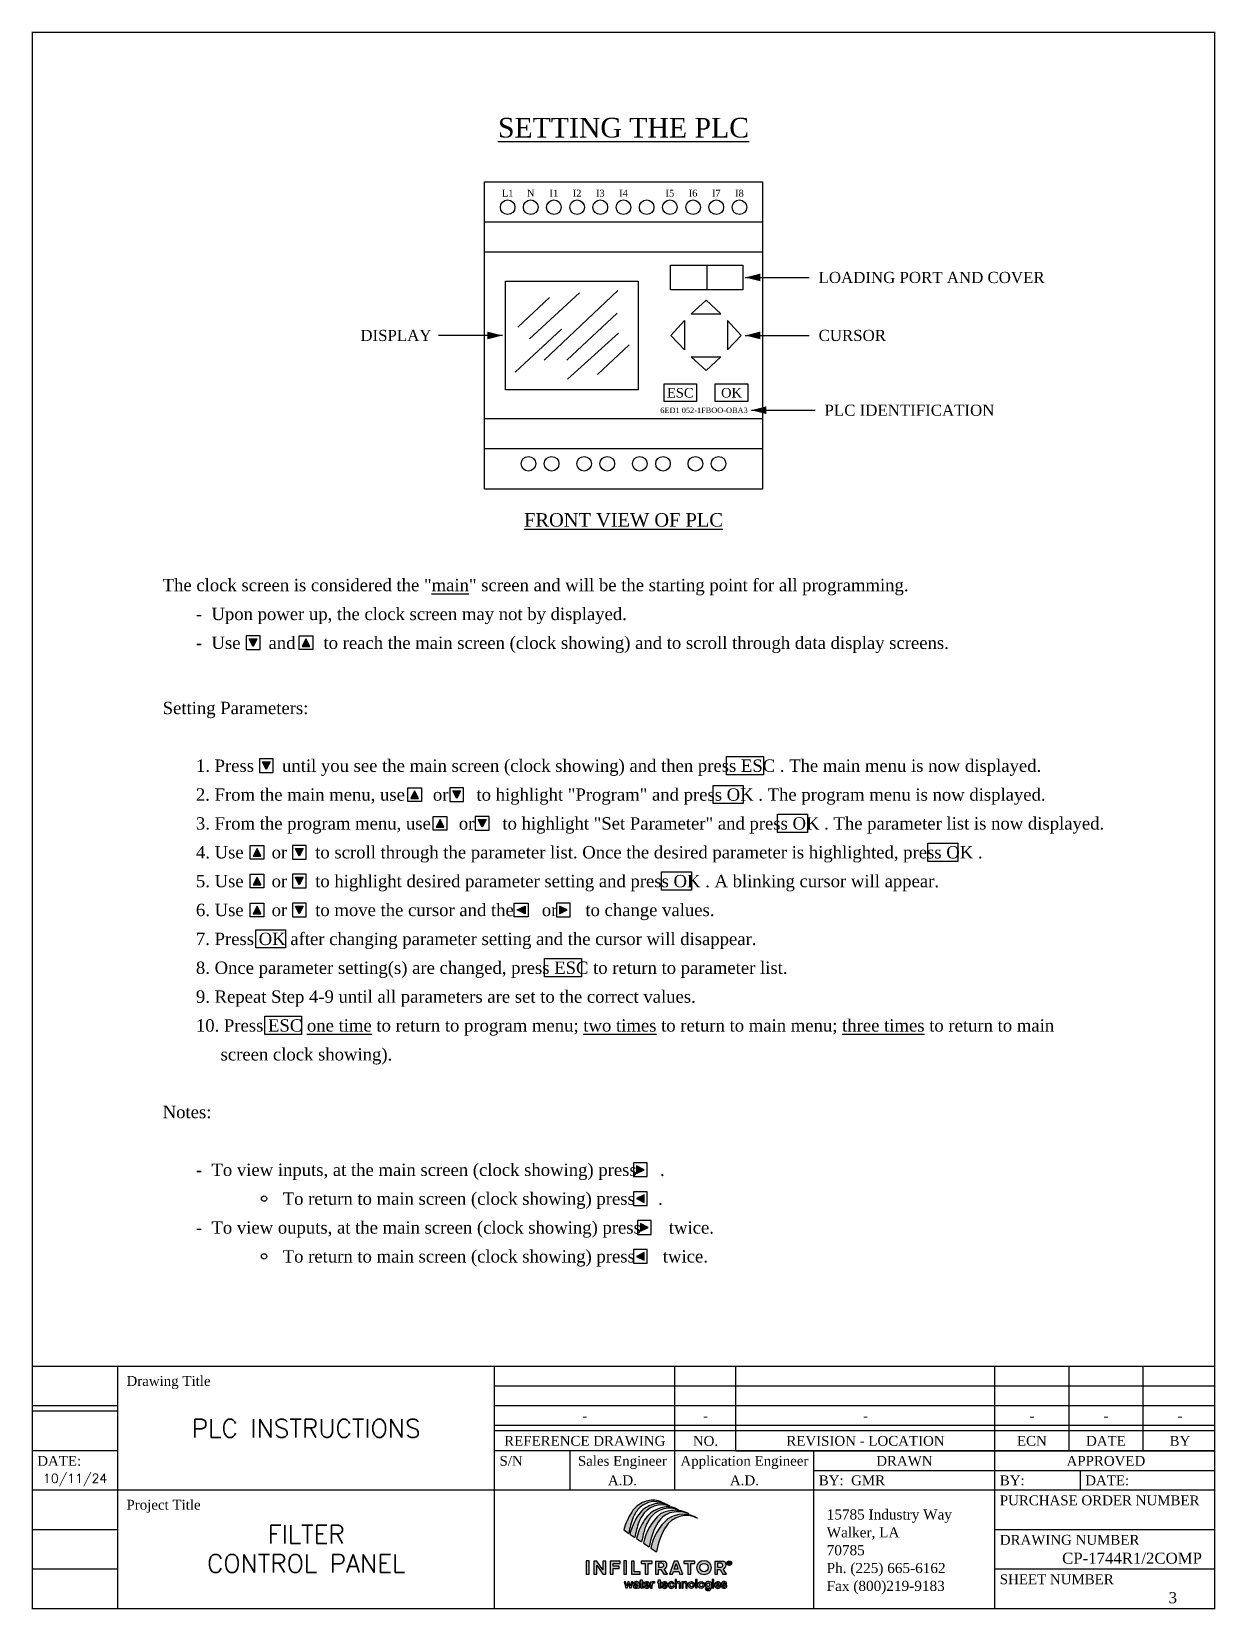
# Model space of a CAD drawing. Extents: x -283 to 170, y -177 to 25.
# Drawn here: x -168.58 to -151.31, y -90.64 to -67.62 of the extents above; entities that cross this region are included whole.
import ezdxf
from ezdxf.enums import TextEntityAlignment as Align

# ---------------------------------------------------------------- set-up
doc = ezdxf.new("R2010")
doc.units = 0
doc.header["$LTSCALE"] = 0.125
doc.header["$MEASUREMENT"] = 0
doc.layers.get('0').update_dxf_attribs({"linetype": 'CONTINUOUS'})
doc.layers.add('ASHADE', color=7, linetype='CONTINUOUS')
doc.layers.add('BORDER', color=10, linetype='CONTINUOUS')
doc.styles.add('STYLE1', font='Times New Roman.ttf', dxfattribs={"height": 0.05})
doc.styles.add('STYLE2', font='simplex.shx', dxfattribs={"height": 0.05})
doc.styles.add('STYLE3', font='Times New Roman.ttf', dxfattribs={"height": 0.0625})
doc.styles.add('TIMES NEW ROMAN', font='Times New Roman.ttf')

# ---------------------------------------------------------------- blocks, each defined once
blk = doc.blocks.new('PLC')
for p, q in [((-98.856, -340.553), (-100.919, -340.553)), ((-98.856, -340.776), (-100.919, -340.776)), ((-98.856, -342.012), (-100.919, -342.012)), ((-98.856, -342.235), (-100.919, -342.235))]:
    blk.add_line(p, q)
at = {"color": 7}
for p, q in [((-99.271, -340.872), (-99.271, -341.056)), ((-100.214, -341.079), (-100.585, -341.419)), ((-99.929, -341.061), (-100.475, -341.577)), ((-100.437, -341.113), (-100.671, -341.333)), ((-99.385, -341.233), (-99.275, -341.133)), ((-99.275, -341.133), (-99.167, -341.233)), ((-99.936, -341.23), (-100.307, -341.577)), ((-99.435, -341.284), (-99.536, -341.394)), ((-99.435, -341.284), (-99.435, -341.502)), ((-99.385, -341.233), (-99.167, -341.233)), ((-99.116, -341.284), (-99.116, -341.502)), ((-99.116, -341.284), (-99.015, -341.394)), ((-100.348, -341.347), (-100.692, -341.666)), ((-99.925, -341.378), (-100.303, -341.718)), ((-99.536, -341.394), (-99.435, -341.502)), ((-99.015, -341.394), (-99.116, -341.502)), ((-99.846, -341.463), (-100.08, -341.683)), ((-99.385, -341.553), (-99.167, -341.553)), ((-99.385, -341.553), (-99.275, -341.654)), ((-99.275, -341.654), (-99.167, -341.553))]:
    blk.add_line(p, q, dxfattribs=at)
for points in [[(-98.856, -342.533), (-100.919, -342.533), (-100.919, -340.255), (-98.856, -340.255)], [(-99.539, -340.872), (-99.003, -340.872), (-99.003, -341.056), (-99.539, -341.056)], [(-100.763, -340.991), (-99.78, -340.991), (-99.78, -341.798), (-100.763, -341.798)], [(-99.587, -341.753), (-99.346, -341.753), (-99.346, -341.885), (-99.587, -341.885)], [(-99.208, -341.753), (-98.967, -341.753), (-98.967, -341.885), (-99.208, -341.885)]]:
    blk.add_lwpolyline(points, close=True, dxfattribs=at)
for centre in [(-100.747, -340.443), (-100.576, -340.443), (-100.404, -340.443), (-100.232, -340.443), (-100.06, -340.443), (-99.888, -340.443), (-99.716, -340.443), (-99.544, -340.443), (-99.372, -340.443), (-99.2, -340.443), (-99.028, -340.443), (-100.593, -342.346), (-100.421, -342.346), (-100.18, -342.346), (-100.008, -342.346), (-99.767, -342.346), (-99.595, -342.346), (-99.355, -342.346), (-99.183, -342.346)]:
    blk.add_circle(centre, 0.0542, dxfattribs=at)
at = {"color": 7, "style": 'TIMES NEW ROMAN'}
for s, height, p in [('L1', 0.051, (-100.747, -340.339)), ('N', 0.051, (-100.576, -340.339)), ('I1', 0.051, (-100.404, -340.339)), ('I2', 0.051, (-100.232, -340.339)), ('I3', 0.051, (-100.06, -340.339)), ('I4', 0.051, (-99.888, -340.339)), ('I5', 0.051, (-99.544, -340.339)), ('I6', 0.051, (-99.372, -340.339)), ('I7', 0.051, (-99.2, -340.339)), ('I8', 0.051, (-99.028, -340.339)), ('ESC', 0.071, (-99.467, -341.819)), ('OK', 0.071, (-99.087, -341.819))]:
    blk.add_text(s, height=height, dxfattribs=at).set_placement(p, align=Align.MIDDLE_CENTER)
blk.add_text('6ED1 052-1FBOO-OBA3', height=0.0403, dxfattribs=at).set_placement((-98.967, -341.949), align=Align.MIDDLE_RIGHT)
blk = doc.blocks.new('infiltratorlogo')
for p, q in [((-206.197, -287.794), (-206.06, -287.89)), ((-206.033, -287.904), (-205.9, -287.994)), ((-205.857, -288.021), (-205.72, -288.117)), ((-205.669, -288.154), (-205.516, -288.253)), ((-205.468, -288.285), (-205.315, -288.384)), ((-207.126, -288.63), (-207.21, -288.63)), ((-207.21, -288.631), (-207.21, -288.984)), ((-207.126, -288.984), (-207.126, -288.63)), ((-206.92, -288.633), (-207, -288.633)), ((-207, -288.634), (-207, -288.983)), ((-206.927, -288.983), (-206.927, -288.744)), ((-206.927, -288.744), (-206.763, -288.985)), ((-206.76, -288.87), (-206.92, -288.633)), ((-206.682, -288.634), (-206.76, -288.634)), ((-206.76, -288.634), (-206.76, -288.87)), ((-206.682, -288.985), (-206.682, -288.634)), ((-206.292, -288.632), (-206.564, -288.632)), ((-206.564, -288.633), (-206.564, -288.984)), ((-206.481, -288.774), (-206.481, -288.696)), ((-206.481, -288.696), (-206.292, -288.696)), ((-206.318, -288.774), (-206.481, -288.774)), ((-206.479, -288.984), (-206.479, -288.837)), ((-206.479, -288.837), (-206.318, -288.837)), ((-206.318, -288.837), (-206.318, -288.774)), ((-206.292, -288.696), (-206.292, -288.632)), ((-206.199, -288.628), (-206.199, -288.984)), ((-206.122, -288.628), (-206.199, -288.628)), ((-206.122, -288.984), (-206.122, -288.628)), ((-205.994, -288.631), (-205.994, -288.984)), ((-205.916, -288.631), (-205.994, -288.631)), ((-205.916, -288.92), (-205.916, -288.631)), ((-205.729, -288.631), (-205.729, -288.696)), ((-205.435, -288.631), (-205.729, -288.631)), ((-205.729, -288.696), (-205.62, -288.696)), ((-205.62, -288.696), (-205.62, -288.985)), ((-205.542, -288.985), (-205.542, -288.695)), ((-205.542, -288.695), (-205.435, -288.695)), ((-205.435, -288.695), (-205.435, -288.631)), ((-205.341, -288.631), (-205.341, -288.985)), ((-205.341, -288.631), (-205.133, -288.631)), ((-205.17, -288.691), (-205.264, -288.691)), ((-205.264, -288.691), (-205.264, -288.794)), ((-205.264, -288.794), (-205.17, -288.794)), ((-205.263, -288.985), (-205.263, -288.858)), ((-205.263, -288.858), (-205.196, -288.858)), ((-205.196, -288.858), (-205.118, -288.986)), ((-205.021, -288.986), (-205.109, -288.847)), ((-204.837, -288.631), (-204.969, -288.984)), ((-204.841, -288.851), (-204.789, -288.702)), ((-204.739, -288.851), (-204.841, -288.851)), ((-204.743, -288.631), (-204.837, -288.631)), ((-204.789, -288.702), (-204.739, -288.851)), ((-204.607, -288.986), (-204.743, -288.631)), ((-204.583, -288.631), (-204.583, -288.696)), ((-204.289, -288.631), (-204.583, -288.631)), ((-204.583, -288.696), (-204.474, -288.696)), ((-204.474, -288.696), (-204.474, -288.985)), ((-204.396, -288.985), (-204.396, -288.695)), ((-204.396, -288.695), (-204.289, -288.695)), ((-204.289, -288.695), (-204.289, -288.631)), ((-203.75, -288.631), (-203.75, -288.985)), ((-203.75, -288.631), (-203.542, -288.631)), ((-203.579, -288.691), (-203.673, -288.691)), ((-203.673, -288.691), (-203.673, -288.794)), ((-203.673, -288.794), (-203.579, -288.794)), ((-203.672, -288.985), (-203.672, -288.858)), ((-203.672, -288.858), (-203.605, -288.858)), ((-203.605, -288.858), (-203.527, -288.986)), ((-203.43, -288.986), (-203.518, -288.847)), ((-203.388, -288.656), (-203.388, -288.723)), ((-203.388, -288.656), (-203.348, -288.656)), ((-203.388, -288.723), (-203.373, -288.723)), ((-203.356, -288.668), (-203.373, -288.668)), ((-203.373, -288.668), (-203.373, -288.687)), ((-203.373, -288.687), (-203.356, -288.687)), ((-203.373, -288.723), (-203.373, -288.699)), ((-203.373, -288.699), (-203.36, -288.699)), ((-203.36, -288.699), (-203.346, -288.723)), ((-203.346, -288.723), (-203.329, -288.723)), ((-203.328, -288.723), (-203.344, -288.697)), ((-207.21, -288.984), (-207.126, -288.984)), ((-207, -288.983), (-206.927, -288.983)), ((-206.763, -288.985), (-206.682, -288.985)), ((-206.564, -288.984), (-206.479, -288.984)), ((-206.199, -288.984), (-206.122, -288.984)), ((-206.189, -289.191), (-206.139, -289.357)), ((-206.148, -289.192), (-206.189, -289.192)), ((-206.119, -289.303), (-206.148, -289.192)), ((-206.09, -289.191), (-206.119, -289.303)), ((-206.099, -289.357), (-206.07, -289.244)), ((-206.048, -289.191), (-206.09, -289.191)), ((-206.07, -289.244), (-206.041, -289.357)), ((-206.022, -289.304), (-206.048, -289.191)), ((-205.99, -289.192), (-206.022, -289.304)), ((-206, -289.357), (-205.948, -289.192)), ((-205.994, -288.984), (-205.753, -288.984)), ((-205.948, -289.192), (-205.99, -289.192)), ((-205.933, -289.245), (-205.891, -289.245)), ((-205.753, -288.92), (-205.916, -288.92)), ((-205.874, -289.284), (-205.838, -289.284)), ((-205.838, -289.284), (-205.831, -289.279)), ((-205.831, -289.279), (-205.831, -289.311)), ((-205.786, -289.223), (-205.786, -289.327)), ((-205.743, -289.192), (-205.773, -289.192)), ((-205.773, -289.192), (-205.773, -289.221)), ((-205.773, -289.221), (-205.744, -289.221)), ((-205.753, -288.984), (-205.753, -288.92)), ((-205.744, -289.221), (-205.744, -289.336)), ((-205.743, -289.192), (-205.743, -289.142)), ((-205.743, -289.142), (-205.705, -289.142)), ((-205.705, -289.142), (-205.705, -289.19)), ((-205.705, -289.19), (-205.67, -289.19)), ((-205.67, -289.221), (-205.704, -289.221)), ((-205.704, -289.221), (-205.704, -289.309)), ((-205.67, -289.19), (-205.67, -289.221)), ((-205.657, -289.248), (-205.657, -289.305)), ((-205.62, -288.985), (-205.542, -288.985)), ((-205.616, -289.258), (-205.538, -289.258)), ((-205.616, -289.285), (-205.493, -289.285)), ((-205.498, -289.303), (-205.538, -289.303)), ((-205.474, -289.19), (-205.474, -289.358)), ((-205.474, -289.19), (-205.435, -289.19)), ((-205.435, -289.19), (-205.435, -289.208)), ((-205.434, -289.358), (-205.434, -289.275)), ((-205.402, -289.185), (-205.369, -289.185)), ((-205.369, -289.227), (-205.402, -289.227)), ((-205.369, -289.185), (-205.369, -289.227)), ((-205.341, -288.985), (-205.263, -288.985)), ((-205.26, -289.192), (-205.29, -289.192)), ((-205.29, -289.192), (-205.29, -289.221)), ((-205.29, -289.221), (-205.261, -289.221)), ((-205.261, -289.221), (-205.261, -289.336)), ((-205.26, -289.192), (-205.26, -289.142)), ((-205.26, -289.142), (-205.222, -289.142)), ((-205.222, -289.142), (-205.222, -289.19)), ((-205.222, -289.19), (-205.187, -289.19)), ((-205.187, -289.221), (-205.221, -289.221)), ((-205.221, -289.221), (-205.221, -289.309)), ((-205.187, -289.19), (-205.187, -289.221)), ((-205.175, -289.248), (-205.175, -289.305)), ((-205.134, -289.258), (-205.057, -289.258)), ((-205.134, -289.285), (-205.012, -289.285)), ((-205.118, -288.986), (-205.021, -288.986)), ((-205.016, -289.303), (-205.057, -289.303)), ((-205, -289.248), (-205, -289.305)), ((-204.969, -288.984), (-204.884, -288.984)), ((-204.959, -289.252), (-204.959, -289.285)), ((-204.884, -288.984), (-204.861, -288.915)), ((-204.884, -289.25), (-204.841, -289.25)), ((-204.841, -289.303), (-204.881, -289.303)), ((-204.861, -288.915), (-204.718, -288.915)), ((-204.776, -289.126), (-204.816, -289.126)), ((-204.816, -289.126), (-204.816, -289.358)), ((-204.776, -289.206), (-204.776, -289.126)), ((-204.776, -289.358), (-204.776, -289.243)), ((-204.718, -288.915), (-204.693, -288.986)), ((-204.709, -289.247), (-204.709, -289.358)), ((-204.693, -288.986), (-204.607, -288.986)), ((-204.668, -289.358), (-204.668, -289.222)), ((-204.636, -289.189), (-204.636, -289.358)), ((-204.595, -289.189), (-204.636, -289.189)), ((-204.595, -289.207), (-204.595, -289.189)), ((-204.595, -289.358), (-204.595, -289.244)), ((-204.527, -289.244), (-204.527, -289.358)), ((-204.487, -289.358), (-204.487, -289.223)), ((-204.474, -288.985), (-204.396, -288.985)), ((-204.266, -289.128), (-204.266, -289.357)), ((-204.221, -289.128), (-204.266, -289.128)), ((-204.221, -289.357), (-204.221, -289.128)), ((-203.888, -289.2), (-203.888, -289.189)), ((-203.888, -289.189), (-203.844, -289.189)), ((-203.844, -289.189), (-203.844, -289.36)), ((-203.815, -289.126), (-203.815, -289.165)), ((-203.769, -289.126), (-203.815, -289.126)), ((-203.815, -289.165), (-203.769, -289.165)), ((-203.814, -289.19), (-203.814, -289.357)), ((-203.771, -289.191), (-203.814, -289.19)), ((-203.771, -289.357), (-203.771, -289.191)), ((-203.769, -289.165), (-203.769, -289.126)), ((-203.75, -288.985), (-203.672, -288.985)), ((-203.745, -289.248), (-203.745, -289.305)), ((-203.705, -289.258), (-203.627, -289.258)), ((-203.705, -289.285), (-203.582, -289.285)), ((-203.587, -289.303), (-203.627, -289.303)), ((-203.53, -289.298), (-203.57, -289.298)), ((-203.57, -289.298), (-203.57, -289.327)), ((-203.53, -289.31), (-203.53, -289.298)), ((-203.527, -288.986), (-203.43, -288.986)), ((-203.492, -289.29), (-203.516, -289.285)), ((-203.498, -289.249), (-203.464, -289.259)), ((-203.471, -289.24), (-203.471, -289.232)), ((-203.471, -289.24), (-203.427, -289.24)), ((-203.427, -289.24), (-203.427, -289.235)), ((-203.422, -289.326), (-203.422, -289.285)), ((-206.139, -289.357), (-206.099, -289.357)), ((-206.041, -289.357), (-206, -289.357)), ((-205.897, -289.361), (-205.88, -289.363)), ((-205.824, -289.348), (-205.824, -289.357)), ((-205.786, -289.327), (-205.772, -289.327)), ((-205.772, -289.327), (-205.772, -289.352)), ((-205.723, -289.357), (-205.67, -289.357)), ((-205.67, -289.322), (-205.675, -289.322)), ((-205.67, -289.357), (-205.67, -289.322)), ((-205.474, -289.358), (-205.434, -289.358)), ((-205.24, -289.357), (-205.186, -289.357)), ((-205.186, -289.322), (-205.192, -289.322)), ((-205.186, -289.357), (-205.186, -289.322)), ((-204.816, -289.358), (-204.776, -289.358)), ((-204.709, -289.358), (-204.668, -289.358)), ((-204.636, -289.358), (-204.595, -289.358)), ((-204.527, -289.358), (-204.487, -289.358)), ((-204.266, -289.357), (-204.221, -289.357)), ((-203.963, -289.368), (-204.007, -289.368)), ((-203.889, -289.343), (-203.889, -289.368)), ((-203.814, -289.357), (-203.771, -289.357))]:
    blk.add_line(p, q)
for centre, radius in [((-204.037, -288.808), 0.194), ((-204.037, -288.808), 0.113), ((-203.358, -288.69), 0.0614)]:
    blk.add_circle(centre, radius)
for centre, radius, start, end in [((-205.377, -287.718), 0.731, 111.1449, 146.2828), ((-205.172, -287.853), 0.785, 114.07, 146.6236), ((-205.356, -287.633), 0.605, 123.1348, 133.9772), ((-205.186, -287.693), 0.578, 129.9186, 129.9186), ((-205.178, -287.733), 0.614, 67.8623, 150.6381), ((-205.359, -287.642), 0.611, 62.2912, 122.4082), ((-205.417, -287.566), 0.575, 75.3272, 112.8407), ((-205.24, -287.641), 0.564, 72.992, 116.4907), ((-205.024, -287.828), 0.653, 84.6785, 118.1889), ((-205.456, -287.661), 0.677, 55.8046, 74.2215), ((-205.164, -287.449), 0.359, 52.5312, 75.6473), ((-204.97, -287.567), 0.39, 50.0466, 89.1296), ((-204.529, -288.24), 1.726, 147.4976, 165.0305), ((-204.136, -288.161), 1.943, 158.4658, 171.9946), ((-204.122, -288.433), 1.983, 149.3012, 164.5252), ((-205.117, -287.821), 0.907, 136.6018, 155.7028), ((-203.823, -288.331), 2.104, 159.1997, 170.7974), ((-204.348, -288.394), 1.554, 148.1406, 166.1152), ((-204.77, -288.006), 1.104, 148.674, 157.5168), ((-204.304, -288.418), 1.39, 130.6024, 169.0527), ((-205.019, -287.915), 0.733, 115.3222, 152.2665), ((-204.71, -288.053), 0.966, 145.3175, 167.2783), ((-203.721, -288.531), 1.816, 148.6904, 171.1925), ((-204.937, -287.879), 0.681, 120.9354, 146.5241), ((-204.103, -288.549), 1.39, 130.6024, 169.0527), ((-204.967, -287.847), 0.637, 76.097, 120.1239), ((-204.767, -287.901), 0.595, 103.1732, 148.1404), ((-204.828, -288.077), 0.81, 92.9768, 118.0357), ((-204.516, -288.059), 0.652, 62.1529, 149.1375), ((-204.601, -288.11), 0.739, 58.113, 123.4149), ((-204.736, -288.057), 0.753, 66.9498, 102.7699), ((-204.816, -288.038), 0.772, 60.9472, 94.0384), ((-204.933, -287.639), 0.428, 59.9935, 73.7503), ((-201.028, -289.125), 4.8, 164.4768, 167.8787), ((-203.52, -288.662), 1.816, 148.6904, 171.1925), ((-205.18, -288.75), 0.0603, 8.9926, 80.1753), ((-205.171, -288.743), 0.0505, 270.9961, 2.8278), ((-205.14, -288.735), 0.104, 358.4641, 86.1493), ((-205.145, -288.743), 0.109, 288.9829, 2.7754), ((-203.589, -288.75), 0.0603, 8.9926, 80.1753), ((-203.58, -288.743), 0.0505, 270.9961, 2.8278), ((-203.549, -288.735), 0.104, 358.4641, 86.1493), ((-203.554, -288.743), 0.109, 288.9829, 2.7754), ((-203.358, -288.69), 0.0448, 312.5787, 311.0531), ((-203.357, -288.679), 0.0114, 8.9926, 80.1753), ((-203.356, -288.678), 0.00953, 270.9961, 2.8278), ((-203.35, -288.676), 0.0196, 358.4641, 86.1493), ((-203.351, -288.678), 0.0206, 288.9829, 2.7754), ((-205.897, -289.314), 0.0468, 342.3235, 342.3235), ((-205.897, -289.314), 0.0468, 113.8186, 270), ((-205.855, -289.262), 0.0793, 29.0778, 167.9473), ((-205.886, -289.316), 0.0541, 88.7457, 124.1823), ((-205.874, -289.308), 0.0237, 90, 240.7709), ((-205.86, -289.247), 0.0309, 357.4428, 177.2947), ((-205.884, -289.148), 0.114, 269.0757, 298.4584), ((-205.869, -289.286), 0.0449, 248.6619, 326.4625), ((-205.686, -289.307), 0.0184, 183.6517, 306.3049), ((-205.576, -289.273), 0.0841, 339.0167, 339.0167), ((-205.576, -289.273), 0.0841, 352.0238, 162.3343), ((-205.577, -289.286), 0.0815, 193.798, 347.4902), ((-205.577, -289.261), 0.0389, 3.5002, 176.4998), ((-205.576, -289.289), 0.0402, 174.5771, 338.6104), ((-205.402, -289.221), 0.0357, 89.0445, 158.319), ((-205.378, -289.277), 0.0561, 115.2547, 182.9276), ((-205.387, -289.214), 0.0195, 220.5880756644533, 220.5880759030287), ((-205.203, -289.307), 0.0184, 183.6517, 306.3049), ((-205.095, -289.273), 0.0841, 352.0238, 162.3343), ((-205.096, -289.286), 0.0815, 193.798, 347.4902), ((-205.094, -289.289), 0.0402, 174.5771, 338.6104), ((-205.095, -289.261), 0.0389, 3.5002, 176.4998), ((-204.92, -289.267), 0.0815, 11.8896, 166.202), ((-204.92, -289.286), 0.0815, 193.798, 347.4902), ((-204.922, -289.256), 0.0375, 8.4338, 174.265), ((-204.919, -289.289), 0.0402, 174.5771, 338.6104), ((-204.727, -289.25), 0.0656, 25.7394, 137.9479), ((-204.743, -289.254), 0.0349, 12.5426, 161.5261), ((-204.546, -289.251), 0.0656, 25.7394, 137.9479), ((-204.561, -289.257), 0.0363, 19.6799, 160.3201), ((-203.665, -289.273), 0.0841, 352.0238, 162.3343), ((-203.666, -289.286), 0.0815, 193.798, 347.4902), ((-203.666, -289.261), 0.0389, 3.5002, 176.4998), ((-203.665, -289.289), 0.0402, 174.5771, 338.6104), ((-203.49, -289.348), 0.0934, 42.5984, 73.7955), ((-205.872, -289.281), 0.0823, 263.935, 305.3679), ((-205.801, -289.325), 0.0396, 234.2714, 316.8822), ((-205.714, -289.327), 0.0309, 197.01, 254.3014), ((-205.231, -289.327), 0.0309, 197.01, 254.3014), ((-203.926, -289.346), 0.0836, 194.7442, 350.5657), ((-203.926, -289.356), 0.0386, 198.3174, 341.6826), ((-203.496, -289.275), 0.0898, 215.1505, 325.8255), ((-203.496, -289.288), 0.0406, 264.3669, 276.9683)]:
    blk.add_arc(centre, radius, start, end)
for centre, major_axis, ratio in [((-204.377, -289.275), (0, -0.0927), 0.92487), ((-204.375, -289.275), (0, -0.0538), 0.797098), ((-204.114, -289.275), (0, -0.0927), 0.92487), ((-204.111, -289.275), (0, -0.0538), 0.797098), ((-203.928, -289.274), (0, -0.0509), 0.744589)]:
    blk.add_ellipse(centre, major_axis=major_axis, ratio=ratio)
for centre, major_axis, ratio, start_param, end_param in [((-203.935, -289.271), (0, -0.0915), 0.824152, 2.463653, 6.937867), ((-203.498, -289.235), (-0.071, 0), 0.72729, 3.049896, 7.600085), ((-203.496, -289.309), (-0.0346, -0.0004), 0.558307, 6.270175, 10.879731), ((-203.498, -289.234), (-0.0274, 0), 0.53908, 3.141593, 7.853982)]:
    blk.add_ellipse(centre, major_axis=major_axis, ratio=ratio, start_param=start_param, end_param=end_param)
blk = doc.blocks.new('infiltratorlogo3')
h = blk.add_hatch(color=0)
h.dxf.hatch_style = 1
h.paths.add_polyline_path([(-207.126, -288.63), (-207.21, -288.63), (-207.21, -288.984), (-207.126, -288.984)])
h.paths.add_polyline_path([(-206.92, -288.633), (-207, -288.633), (-207, -288.983), (-206.927, -288.983), (-206.927, -288.744), (-206.763, -288.985), (-206.682, -288.985), (-206.682, -288.634), (-206.76, -288.634), (-206.76, -288.87)])
h.paths.add_polyline_path([(-206.292, -288.632), (-206.564, -288.632), (-206.564, -288.984), (-206.479, -288.984), (-206.479, -288.837), (-206.318, -288.837), (-206.318, -288.774), (-206.481, -288.774), (-206.481, -288.696), (-206.292, -288.696)])
h.paths.add_polyline_path([(-206.122, -288.628), (-206.199, -288.628), (-206.199, -288.984), (-206.122, -288.984)])
h.paths.add_polyline_path([(-205.916, -288.631), (-205.994, -288.631), (-205.994, -288.984), (-205.753, -288.984), (-205.753, -288.92), (-205.916, -288.92)])
h.paths.add_polyline_path([(-205.435, -288.631), (-205.729, -288.631), (-205.729, -288.696), (-205.62, -288.696), (-205.62, -288.985), (-205.542, -288.985), (-205.542, -288.695), (-205.435, -288.695)])
h.paths.add_polyline_path([(-205.133, -288.631), (-205.341, -288.631), (-205.341, -288.985), (-205.263, -288.985), (-205.263, -288.858), (-205.196, -288.858), (-205.118, -288.986), (-205.021, -288.986), (-205.109, -288.847, 0.333589), (-205.036, -288.738, 0.402429)])
h.paths.add_polyline_path([(-205.264, -288.691), (-205.17, -288.691, -0.320982), (-205.121, -288.741, -0.423608), (-205.17, -288.794), (-205.264, -288.794)], flags=16)
h.paths.add_polyline_path([(-204.743, -288.631), (-204.837, -288.631), (-204.969, -288.984), (-204.884, -288.984), (-204.861, -288.915), (-204.718, -288.915), (-204.693, -288.986), (-204.607, -288.986)])
h.paths.add_polyline_path([(-204.789, -288.702), (-204.739, -288.851), (-204.841, -288.851)], flags=16)
h.paths.add_polyline_path([(-204.289, -288.631), (-204.583, -288.631), (-204.583, -288.696), (-204.474, -288.696), (-204.474, -288.985), (-204.396, -288.985), (-204.396, -288.695), (-204.289, -288.695)])
h.paths.add_polyline_path([(-204.232, -288.808, 1), (-203.843, -288.808, 1)])
h.paths.add_polyline_path([(-203.924, -288.808, -1), (-204.15, -288.808, -1)], flags=16)
h.paths.add_polyline_path([(-203.542, -288.631), (-203.75, -288.631), (-203.75, -288.985), (-203.672, -288.985), (-203.672, -288.858), (-203.605, -288.858), (-203.527, -288.986), (-203.43, -288.986), (-203.518, -288.847, 0.333589), (-203.445, -288.738, 0.402429)])
h.paths.add_polyline_path([(-203.579, -288.691, -0.320982), (-203.53, -288.741, -0.423608), (-203.579, -288.794), (-203.673, -288.794), (-203.673, -288.691)], flags=16)
h.paths.add_polyline_path([(-203.42, -288.69, 1), (-203.297, -288.69, 1)])
h.paths.add_polyline_path([(-203.328, -288.723), (-203.344, -288.697, 0.333589), (-203.33, -288.677, 0.402429), (-203.348, -288.656), (-203.388, -288.656), (-203.388, -288.723), (-203.373, -288.723), (-203.373, -288.699), (-203.36, -288.699), (-203.346, -288.723), (-203.329, -288.723, -150.221914)], flags=16)
h.paths.add_polyline_path([(-203.373, -288.668), (-203.356, -288.668, -0.320982), (-203.346, -288.677, -0.423608), (-203.356, -288.687), (-203.373, -288.687)], flags=16)
edge = h.paths.add_edge_path()
edge.add_ellipse((-203.498, -289.235), major_axis=(-0.071, 0), ratio=0.72729, start_angle=180, end_angle=435.4528)
edge.add_line((-203.516, -289.285), (-203.492, -289.29))
edge.add_ellipse((-203.496, -289.309), major_axis=(0.0346, 0.0004), ratio=0.558307, start_angle=277.3903, end_angle=443.3627, ccw=False)
edge.add_arc((-203.496, -289.288), 0.0406, 264.3669, 276.9683, ccw=False)
edge.add_ellipse((-203.496, -289.309), major_axis=(0.0346, 0.0004), ratio=0.558307, start_angle=180, end_angle=262.6097, ccw=False)
edge.add_ellipse((-203.496, -289.309), major_axis=(0.0346, 0.0004), ratio=0.558307, start_angle=179.2546, end_angle=180, ccw=False)
edge.add_line((-203.53, -289.309), (-203.53, -289.298))
edge.add_line((-203.53, -289.298), (-203.57, -289.298))
edge.add_line((-203.57, -289.298), (-203.57, -289.327))
edge.add_arc((-203.496, -289.275), 0.0898, 215.1505, 325.8255)
edge.add_line((-203.422, -289.326), (-203.422, -289.285))
edge.add_arc((-203.49, -289.348), 0.0934, 42.5984, 73.7955)
edge.add_line((-203.464, -289.259), (-203.498, -289.249))
edge.add_ellipse((-203.498, -289.234), major_axis=(0.0274, 0), ratio=0.53908, start_angle=0, end_angle=270, ccw=False)
edge.add_line((-203.471, -289.234), (-203.471, -289.24))
edge.add_line((-203.471, -289.24), (-203.427, -289.24))
edge.add_ellipse((-203.498, -289.235), major_axis=(-0.071, 0), ratio=0.72729, start_angle=174.7462, end_angle=180)
h.paths.add_polyline_path([(-203.745, -289.248), (-203.745, -289.305, 0.793245), (-203.587, -289.303), (-203.627, -289.303, -0.869542), (-203.705, -289.285), (-203.582, -289.285, 0.918827)])
h.paths.add_polyline_path([(-203.627, -289.258), (-203.705, -289.258, -0.940703)], flags=16)
h.paths.add_polyline_path([(-203.771, -289.191), (-203.814, -289.19), (-203.814, -289.357), (-203.771, -289.357)])
h.paths.add_polyline_path([(-203.769, -289.126), (-203.815, -289.126), (-203.815, -289.165), (-203.769, -289.165)])
edge = h.paths.add_edge_path()
edge.add_line((-203.844, -289.189), (-203.888, -289.189))
edge.add_line((-203.888, -289.189), (-203.888, -289.2))
edge.add_ellipse((-203.935, -289.271), major_axis=(0, 0.0915), ratio=0.824152, start_angle=-38.8431, end_angle=217.5105)
edge.add_line((-203.889, -289.343), (-203.889, -289.368))
edge.add_arc((-203.926, -289.356), 0.0386, 198.3174, 341.6826, ccw=False)
edge.add_line((-203.963, -289.368), (-204.007, -289.368))
edge.add_arc((-203.926, -289.346), 0.0836, 194.7442, 350.5657)
edge.add_line((-203.844, -289.36), (-203.844, -289.189))
edge = h.paths.add_edge_path(flags=16)
edge.add_ellipse((-203.928, -289.274), major_axis=(0, 0.0509), ratio=0.744589, start_angle=0, end_angle=360)
edge = h.paths.add_edge_path()
edge.add_ellipse((-204.114, -289.275), major_axis=(0, 0.0927), ratio=0.92487, start_angle=0, end_angle=360)
edge = h.paths.add_edge_path(flags=16)
edge.add_ellipse((-204.111, -289.275), major_axis=(0, 0.0538), ratio=0.797098, start_angle=0, end_angle=360)
h.paths.add_polyline_path([(-204.221, -289.128), (-204.266, -289.128), (-204.266, -289.357), (-204.221, -289.357)])
edge = h.paths.add_edge_path()
edge.add_ellipse((-204.377, -289.275), major_axis=(0, 0.0927), ratio=0.92487, start_angle=0, end_angle=360)
edge = h.paths.add_edge_path(flags=16)
edge.add_ellipse((-204.375, -289.275), major_axis=(0, 0.0538), ratio=0.797098, start_angle=0, end_angle=360)
h.paths.add_polyline_path([(-204.527, -289.244), (-204.527, -289.358), (-204.487, -289.358), (-204.487, -289.223, 0.532877), (-204.595, -289.207), (-204.595, -289.189), (-204.636, -289.189), (-204.636, -289.358), (-204.595, -289.358), (-204.595, -289.244, -0.704379)])
h.paths.add_polyline_path([(-204.668, -289.222, 0.532877), (-204.776, -289.206), (-204.776, -289.126), (-204.816, -289.126), (-204.816, -289.358), (-204.776, -289.358), (-204.776, -289.243, -0.760304), (-204.709, -289.247), (-204.709, -289.358), (-204.668, -289.358)])
h.paths.add_polyline_path([(-205, -289.248), (-205, -289.305, 0.793245), (-204.841, -289.303), (-204.881, -289.303, -0.869542), (-204.959, -289.285), (-204.959, -289.252, -0.883413), (-204.884, -289.25), (-204.841, -289.25, 0.797663)])
h.paths.add_polyline_path([(-205.175, -289.248), (-205.175, -289.305, 0.793245), (-205.016, -289.303), (-205.057, -289.303, -0.869542), (-205.134, -289.285), (-205.012, -289.285, 0.918827)])
h.paths.add_polyline_path([(-205.057, -289.258), (-205.134, -289.258, -0.940703)], flags=16)
h.paths.add_polyline_path([(-205.187, -289.19), (-205.222, -289.19), (-205.222, -289.142), (-205.26, -289.142), (-205.26, -289.192), (-205.29, -289.192), (-205.29, -289.221), (-205.261, -289.221), (-205.261, -289.336, 0.255321), (-205.24, -289.357), (-205.186, -289.357), (-205.186, -289.322), (-205.192, -289.322, -0.592891), (-205.221, -289.309), (-205.221, -289.221), (-205.187, -289.221)])
h.paths.add_polyline_path([(-205.369, -289.185), (-205.402, -289.185, 0.302696), (-205.435, -289.208), (-205.435, -289.19), (-205.474, -289.19), (-205.474, -289.358), (-205.434, -289.358), (-205.434, -289.28, -0.304171), (-205.402, -289.227), (-205.369, -289.227)])
h.paths.add_polyline_path([(-205.657, -289.248), (-205.657, -289.305, 0.793245), (-205.498, -289.303), (-205.538, -289.303, -0.869542), (-205.616, -289.285), (-205.493, -289.285, 0.918827)])
h.paths.add_polyline_path([(-205.538, -289.258), (-205.616, -289.258, -0.940703)], flags=16)
h.paths.add_polyline_path([(-205.67, -289.19), (-205.705, -289.19), (-205.705, -289.142), (-205.743, -289.142), (-205.743, -289.192), (-205.773, -289.192), (-205.773, -289.221), (-205.744, -289.221), (-205.744, -289.336, 0.255321), (-205.723, -289.357), (-205.67, -289.357), (-205.67, -289.322), (-205.675, -289.322, -0.592891), (-205.704, -289.309), (-205.704, -289.221), (-205.67, -289.221)])
h.paths.add_polyline_path([(-205.933, -289.245), (-205.891, -289.245, -0.998708), (-205.829, -289.248, -0.128913), (-205.886, -289.262, 0.150264), (-205.916, -289.271, 0.811096), (-205.897, -289.361), (-205.88, -289.363, 0.182781), (-205.824, -289.348), (-205.824, -289.357, 0.376926), (-205.772, -289.352), (-205.772, -289.327), (-205.786, -289.327), (-205.786, -289.223, 0.692882)])
h.paths.add_polyline_path([(-205.831, -289.279), (-205.831, -289.311, -0.353139), (-205.885, -289.328, -0.772685), (-205.874, -289.284), (-205.838, -289.284)], flags=16)
h.paths.add_polyline_path([(-205.948, -289.192), (-205.99, -289.192), (-206.022, -289.304), (-206.048, -289.191), (-206.09, -289.191), (-206.119, -289.303), (-206.148, -289.192), (-206.189, -289.192), (-206.139, -289.357), (-206.099, -289.357), (-206.07, -289.244), (-206.041, -289.357), (-206, -289.357)])
h.paths.add_polyline_path([(-205.075, -287.725, -0.398881), (-204.211, -287.483, 0.292903), (-205.008, -287.493, 0.169363), (-205.468, -288.285), (-205.315, -288.384, -0.09746)])
h.paths.add_polyline_path([(-205.273, -287.587, -0.198764), (-204.903, -287.322, -0.15758), (-204.441, -287.363, 0.145399), (-204.87, -287.268, 0.109778), (-205.209, -287.362, 0.169363), (-205.669, -288.154), (-205.516, -288.253, -0.098501)])
h.paths.add_polyline_path([(-205.652, -287.841, -0.096116), (-205.504, -287.504, -0.112118), (-205.286, -287.296, -0.194502), (-204.813, -287.228, -0.060097), (-204.719, -287.268, 0.172204), (-204.964, -287.177, 0.147268), (-205.333, -287.252, 0.162611), (-205.668, -287.574, 0.07859), (-205.857, -288.021), (-205.72, -288.117, -0.014845)])
h.paths.add_polyline_path([(-205.789, -287.584, -0.038603), (-205.712, -287.432, -0.377748), (-204.946, -287.164, 0.101206), (-205.076, -287.101, 0.192111), (-205.492, -287.136, 0.143005), (-205.827, -287.421, 0.066525), (-206.033, -287.904), (-205.9, -287.994, -0.050648)])
h.paths.add_polyline_path([(-205.944, -287.448, -0.083538), (-205.776, -287.198, -0.047344), (-205.687, -287.127, -0.268497), (-205.076, -287.101, 0.080532), (-205.272, -287.01, 0.165161), (-205.64, -287.036, 0.154531), (-205.985, -287.312, 0.076652), (-206.197, -287.794), (-206.06, -287.89, -0.059099)])
at = {"color": 0}
blk.add_blockref('infiltratorlogo', (0, 0), dxfattribs=at)

msp = doc.modelspace()

# ---------------------------------------------------------------- hatches: boundary and pattern name
h = msp.add_hatch(color=256)
h.dxf.hatch_style = 1
h.paths.add_polyline_path([(-157.951, -71.264), (-157.952, -71.208), (-158.171, -71.208)])
h.paths.add_polyline_path([(-157.952, -71.208), (-157.952, -71.152), (-158.171, -71.208)])
h = msp.add_hatch(color=256)
h.dxf.hatch_style = 1
h.paths.add_polyline_path([(-161.934, -71.999), (-161.933, -72.054), (-161.714, -72.054)])
h.paths.add_polyline_path([(-161.933, -72.054), (-161.933, -72.111), (-161.714, -72.054)])
h = msp.add_hatch(color=256)
h.dxf.hatch_style = 1
h.paths.add_polyline_path([(-157.951, -72.11), (-157.952, -72.054), (-158.171, -72.054)])
h.paths.add_polyline_path([(-157.952, -72.054), (-157.952, -71.998), (-158.171, -72.054)])
h = msp.add_hatch(color=256)
h.dxf.hatch_style = 1
h.paths.add_polyline_path([(-157.864, -73.201), (-157.864, -73.145), (-158.083, -73.145)])
h.paths.add_polyline_path([(-157.864, -73.145), (-157.865, -73.089), (-158.083, -73.145)])
h = msp.add_hatch(color=256)
h.dxf.hatch_style = 1
h.paths.add_polyline_path([(-165.295, -76.482), (-165.407, -76.482), (-165.351, -76.594)])
h = msp.add_hatch(color=256)
h.dxf.hatch_style = 1
h.paths.add_polyline_path([(-164.581, -76.482), (-164.637, -76.594), (-164.526, -76.594)])
h = msp.add_hatch(color=256)
h.dxf.hatch_style = 1
h.paths.add_polyline_path([(-165.103, -78.275), (-165.215, -78.275), (-165.159, -78.387)])
h = msp.add_hatch(color=256)
h.dxf.hatch_style = 1
h.paths.add_polyline_path([(-162.995, -78.696), (-163.051, -78.808), (-162.939, -78.808)])
h = msp.add_hatch(color=256)
h.dxf.hatch_style = 1
h.paths.add_polyline_path([(-162.324, -78.696), (-162.436, -78.696), (-162.38, -78.808)])
h = msp.add_hatch(color=256)
h.dxf.hatch_style = 1
h.paths.add_polyline_path([(-162.625, -79.117), (-162.681, -79.229), (-162.569, -79.229)])
h = msp.add_hatch(color=256)
h.dxf.hatch_style = 1
h.paths.add_polyline_path([(-161.954, -79.117), (-162.066, -79.117), (-162.01, -79.229)])
h = msp.add_hatch(color=256)
h.dxf.hatch_style = 1
h.paths.add_polyline_path([(-165.293, -79.538), (-165.349, -79.65), (-165.237, -79.65)])
h = msp.add_hatch(color=256)
h.dxf.hatch_style = 1
h.paths.add_polyline_path([(-164.623, -79.538), (-164.734, -79.538), (-164.678, -79.65)])
h = msp.add_hatch(color=256)
h.dxf.hatch_style = 1
h.paths.add_polyline_path([(-165.293, -79.96), (-165.349, -80.071), (-165.237, -80.071)])
h = msp.add_hatch(color=256)
h.dxf.hatch_style = 1
h.paths.add_polyline_path([(-164.623, -79.96), (-164.734, -79.96), (-164.678, -80.071)])
h = msp.add_hatch(color=256)
h.dxf.hatch_style = 1
h.paths.add_polyline_path([(-165.293, -80.381), (-165.349, -80.492), (-165.237, -80.492)])
h = msp.add_hatch(color=256)
h.dxf.hatch_style = 1
h.paths.add_polyline_path([(-164.623, -80.381), (-164.734, -80.381), (-164.678, -80.492)])
h = msp.add_hatch(color=256)
h.dxf.hatch_style = 1
h.paths.add_polyline_path([(-161.385, -80.492), (-161.385, -80.381), (-161.497, -80.436)])
h = msp.add_hatch(color=256)
h.dxf.hatch_style = 1
h.paths.add_polyline_path([(-160.77, -80.436), (-160.882, -80.381), (-160.882, -80.492)])
h = msp.add_hatch(color=256)
h.dxf.hatch_style = 1
h.paths.add_polyline_path([(-159.645, -84.227), (-159.757, -84.171), (-159.757, -84.282)])
h = msp.add_hatch(color=256)
h.dxf.hatch_style = 1
h.paths.add_polyline_path([(-159.757, -84.648), (-159.645, -84.703), (-159.645, -84.592)])
h = msp.add_hatch(color=256)
h.dxf.hatch_style = 1
h.paths.add_polyline_path([(-159.588, -85.069), (-159.699, -85.013), (-159.699, -85.125)])
h = msp.add_hatch(color=256)
h.dxf.hatch_style = 1
h.paths.add_polyline_path([(-159.757, -85.49), (-159.645, -85.546), (-159.645, -85.434)])

# ---------------------------------------------------------------- linework, layer by layer
for p, q in [((-158.171, -71.208), (-157.24, -71.208)), ((-161.714, -72.054), (-162.645, -72.054)), ((-158.171, -72.054), (-157.24, -72.054)), ((-158.083, -73.145), (-157.153, -73.145)), ((-151.324, -87.095), (-168.572, -87.095)), ((-151.324, -87.095), (-168.572, -87.095))]:
    msp.add_line(p, q)
at = {"color": 7}
for p, q in [((-167.325, -90.63), (-167.325, -87.095)), ((-161.829, -90.63), (-161.829, -87.095)), ((-159.198, -88.902), (-159.198, -87.095)), ((-158.307, -88.326), (-158.307, -87.095)), ((-154.53, -90.63), (-154.53, -87.095)), ((-153.45, -87.095), (-153.45, -88.326)), ((-152.37, -87.095), (-152.37, -88.326)), ((-151.324, -87.383), (-161.829, -87.383)), ((-167.325, -87.672), (-168.572, -87.672)), ((-151.324, -87.672), (-161.829, -87.672)), ((-167.325, -87.75), (-168.572, -87.75)), ((-151.324, -87.96), (-161.829, -87.96)), ((-151.324, -88.038), (-161.829, -88.038)), ((-167.325, -88.326), (-168.572, -88.326)), ((-151.324, -88.326), (-161.829, -88.326)), ((-160.73, -88.326), (-160.73, -88.902)), ((-158.307, -88.326), (-154.53, -88.326)), ((-157.171, -90.63), (-157.171, -88.326)), ((-154.53, -88.326), (-151.324, -88.326)), ((-157.171, -88.614), (-151.324, -88.614)), ((-153.284, -88.614), (-153.284, -88.902)), ((-151.324, -88.902), (-168.572, -88.902)), ((-167.325, -89.478), (-168.572, -89.478)), ((-151.324, -89.478), (-154.53, -89.478)), ((-167.325, -90.054), (-168.572, -90.054)), ((-151.324, -90.054), (-154.53, -90.054))]:
    msp.add_line(p, q, dxfattribs=at)
for points in [[(-165.451, -76.638), (-165.251, -76.638), (-165.251, -76.438), (-165.451, -76.438)], [(-165.295, -76.482), (-165.351, -76.594), (-165.407, -76.482)], [(-164.681, -76.438), (-164.481, -76.438), (-164.481, -76.638), (-164.681, -76.638)], [(-164.526, -76.594), (-164.581, -76.482), (-164.637, -76.594)], [(-165.259, -78.431), (-165.059, -78.431), (-165.059, -78.231), (-165.259, -78.231)], [(-158.444, -78.198), (-157.905, -78.198), (-157.905, -78.464), (-158.444, -78.464)], [(-165.103, -78.275), (-165.159, -78.387), (-165.215, -78.275)], [(-163.095, -78.652), (-162.895, -78.652), (-162.895, -78.852), (-163.095, -78.852)], [(-162.939, -78.808), (-162.995, -78.696), (-163.051, -78.808)], [(-162.48, -78.852), (-162.28, -78.852), (-162.28, -78.652), (-162.48, -78.652)], [(-162.324, -78.696), (-162.38, -78.808), (-162.436, -78.696)], [(-158.638, -78.619), (-158.201, -78.619), (-158.201, -78.885), (-158.638, -78.885)], [(-162.725, -79.073), (-162.525, -79.073), (-162.525, -79.273), (-162.725, -79.273)], [(-162.569, -79.229), (-162.625, -79.117), (-162.681, -79.229)], [(-162.11, -79.273), (-161.91, -79.273), (-161.91, -79.073), (-162.11, -79.073)], [(-161.954, -79.117), (-162.01, -79.229), (-162.066, -79.117)], [(-157.702, -79.04), (-157.265, -79.04), (-157.265, -79.306), (-157.702, -79.306)], [(-165.393, -79.494), (-165.193, -79.494), (-165.193, -79.694), (-165.393, -79.694)], [(-165.237, -79.65), (-165.293, -79.538), (-165.349, -79.65)], [(-164.778, -79.694), (-164.578, -79.694), (-164.578, -79.494), (-164.778, -79.494)], [(-164.623, -79.538), (-164.678, -79.65), (-164.734, -79.538)], [(-155.507, -79.461), (-155.071, -79.461), (-155.071, -79.727), (-155.507, -79.727)], [(-159.392, -79.882), (-158.956, -79.882), (-158.956, -80.148), (-159.392, -80.148)], [(-165.393, -79.915), (-165.193, -79.915), (-165.193, -80.115), (-165.393, -80.115)], [(-165.237, -80.071), (-165.293, -79.96), (-165.349, -80.071)], [(-164.778, -80.115), (-164.578, -80.115), (-164.578, -79.915), (-164.778, -79.915)], [(-164.623, -79.96), (-164.678, -80.071), (-164.734, -79.96)], [(-165.393, -80.336), (-165.193, -80.336), (-165.193, -80.537), (-165.393, -80.537)], [(-164.778, -80.537), (-164.578, -80.537), (-164.578, -80.336), (-164.778, -80.336)], [(-161.541, -80.336), (-161.341, -80.336), (-161.341, -80.537), (-161.541, -80.537)], [(-160.926, -80.537), (-160.726, -80.537), (-160.726, -80.336), (-160.926, -80.336)], [(-165.237, -80.492), (-165.293, -80.381), (-165.349, -80.492)], [(-164.623, -80.381), (-164.678, -80.492), (-164.734, -80.381)], [(-161.385, -80.492), (-161.497, -80.436), (-161.385, -80.381)], [(-160.882, -80.492), (-160.77, -80.436), (-160.882, -80.381)], [(-165.313, -80.724), (-164.877, -80.724), (-164.877, -80.991), (-165.313, -80.991)], [(-161.101, -81.146), (-160.562, -81.146), (-160.562, -81.412), (-161.101, -81.412)], [(-165.183, -81.988), (-164.644, -81.988), (-164.644, -82.254), (-165.183, -82.254)], [(-159.801, -84.327), (-159.601, -84.327), (-159.601, -84.126), (-159.801, -84.126)], [(-159.757, -84.282), (-159.645, -84.227), (-159.757, -84.171)], [(-159.601, -84.548), (-159.801, -84.548), (-159.801, -84.748), (-159.601, -84.748)], [(-159.645, -84.592), (-159.757, -84.648), (-159.645, -84.703)], [(-159.744, -85.169), (-159.543, -85.169), (-159.543, -84.969), (-159.744, -84.969)], [(-159.699, -85.125), (-159.588, -85.069), (-159.699, -85.013)], [(-159.601, -85.39), (-159.801, -85.39), (-159.801, -85.59), (-159.601, -85.59)], [(-159.645, -85.434), (-159.757, -85.49), (-159.645, -85.546)]]:
    msp.add_lwpolyline(points, close=True)
for centre in [(-165.192, -84.648), (-165.192, -85.49)]:
    msp.add_circle(centre, 0.0389)
at = {"layer": 'ASHADE', "const_width": 0.023}
msp.add_lwpolyline([(-168.572, -90.63), (-168.572, -67.632), (-151.324, -67.632), (-151.324, -90.63)], close=True, dxfattribs=at)

# ---------------------------------------------------------------- block references
for name, p, xscale, yscale, zscale in [('PLC', (36.58, 599.634), 1.967485715078263, 1.967485715078263, 1.967485715078263), ('infiltratorlogo3', (-48.21, 66.468), 0.5418783718130672, 0.5418783718130672, 0.5418783718130672)]:
    msp.add_blockref(name, p, dxfattribs=dict(xscale=xscale, yscale=yscale, zscale=zscale))

# ---------------------------------------------------------------- texts
at = {"color": 7}
for s, height, style, p in [('%%USETTING THE PLC', 0.28722, 'STYLE1', (-159.948, -69.023)), ('%%UFRONT VIEW OF PLC', 0.19695, 'STYLE1', (-159.948, -74.745)), ('PLC INSTRUCTIONS', 0.26588, 'STYLE2', (-164.577, -87.999)), ('-', 0.144, 'STYLE3', (-160.513, -87.816)), ('-', 0.144, 'STYLE3', (-158.752, -87.816)), ('-', 0.144, 'STYLE3', (-156.418, -87.816)), ('-', 0.144, 'STYLE3', (-153.99, -87.816)), ('-', 0.144, 'STYLE3', (-152.91, -87.816)), ('-', 0.144, 'STYLE3', (-151.83, -87.816)), ('REFERENCE DRAWING', 0.14403, 'STYLE3', (-160.513, -88.182)), ('NO.', 0.144, 'STYLE3', (-158.752, -88.182)), ('REVISION - LOCATION', 0.14403, 'STYLE3', (-156.418, -88.182)), ('ECN', 0.144, 'STYLE3', (-153.99, -88.182)), ('DATE', 0.144, 'STYLE3', (-152.91, -88.182)), ('BY', 0.144, 'STYLE3', (-151.83, -88.182)), ('Sales Engineer', 0.14403, 'STYLE3', (-159.964, -88.474)), ('Application Engineer', 0.14403, 'STYLE3', (-158.184, -88.474)), ('DRAWN', 0.144, 'STYLE3', (-155.85, -88.474)), ('APPROVED', 0.144, 'STYLE3', (-152.91, -88.474)), ('10/11/24', 0.1331, 'STYLE2', (-167.949, -88.73)), ('A.D.', 0.144, 'STYLE3', (-159.964, -88.758)), ('A.D.', 0.144, 'STYLE3', (-158.184, -88.758)), ('FILTER', 0.2659, 'STYLE2', (-164.577, -89.547)), ('CONTROL PANEL', 0.26588, 'STYLE2', (-164.577, -89.971)), ('3', 0.162, 'STYLE3', (-151.934, -90.47))]:
    msp.add_text(s, height=height, dxfattribs=dict(at, style=style)).set_placement(p, align=Align.MIDDLE_CENTER)
for s, height, style, p in [('LOADING PORT AND COVER', 0.16271, 'TIMES NEW ROMAN', (-157.102, -71.208)), ('CURSOR', 0.1627, 'TIMES NEW ROMAN', (-157.102, -72.054)), ('PLC IDENTIFICATION', 0.16271, 'TIMES NEW ROMAN', (-157.015, -73.145)), ('The clock screen is considered the "%%Umain%%U" screen and will be the starting point for all programming.', 0.180357, 'STYLE1', (-166.671, -75.696)), ('-  Upon power up, the clock screen may not by displayed.', 0.18036, 'STYLE1', (-166.186, -76.117)), ('-  Use      and      to reach the main screen (clock showing) and to scroll through data display screens.', 0.180357, 'STYLE1', (-166.186, -76.538)), ('Setting Parameters:', 0.18036, 'STYLE1', (-166.671, -77.489)), ('1. Press      until you see the main screen (clock showing) and then press ESC . The main menu is now displayed.', 0.180357, 'STYLE1', (-166.186, -78.331)), ('2. From the main menu, use      or      to highlight "Program" and press OK . The program menu is now displayed.', 0.180357, 'STYLE1', (-166.186, -78.752)), ('3. From the program menu, use      or      to highlight "Set Parameter" and press OK . The parameter list is now displayed.', 0.180357, 'STYLE1', (-166.186, -79.173)), ('4. Use      or      to scroll through the parameter list. Once the desired parameter is highlighted, press OK .', 0.180357, 'STYLE1', (-166.186, -79.594)), ('5. Use      or      to highlight desired parameter setting and press OK . A blinking cursor will appear.', 0.180357, 'STYLE1', (-166.186, -80.015)), ('6. Use      or      to move the cursor and the      or      to change values.', 0.18036, 'STYLE1', (-166.186, -80.436)), ('7. Press OK after changing parameter setting and the cursor will disappear.', 0.18036, 'STYLE1', (-166.186, -80.858)), ('8. Once parameter setting(s) are changed, press ESC to return to parameter list.', 0.18036, 'STYLE1', (-166.186, -81.279)), ('9. Repeat Step 4-9 until all parameters are set to the correct values.', 0.18036, 'STYLE1', (-166.186, -81.7)), ('10. Press ESC %%Uone time%%U to return to program menu; %%Utwo times%%U to return to main menu; %%Uthree times%%U to return to main', 0.180357, 'STYLE1', (-166.186, -82.121)), ('screen clock showing).', 0.18036, 'STYLE1', (-165.826, -82.542)), ('Notes:', 0.1804, 'STYLE1', (-166.671, -83.384)), ('-  To view inputs, at the main screen (clock showing) press     .', 0.18036, 'STYLE1', (-166.186, -84.227)), ('    To return to main screen (clock showing) press     .', 0.18036, 'STYLE1', (-165.192, -84.648)), ('-  To view ouputs, at the main screen (clock showing) press      twice.', 0.18036, 'STYLE1', (-166.186, -85.069)), ('    To return to main screen (clock showing) press      twice.', 0.18036, 'STYLE1', (-165.192, -85.49)), ('Drawing Title', 0.14403, 'STYLE3', (-167.199, -87.308)), ('DATE:', 0.144, 'STYLE3', (-168.501, -88.474)), ('S/N', 0.144, 'STYLE3', (-161.757, -88.474)), ('BY:  GMR', 0.144, 'STYLE3', (-157.099, -88.758)), ('BY:', 0.144, 'STYLE3', (-154.458, -88.758)), ('DATE:', 0.144, 'STYLE3', (-153.212, -88.758)), ('Project Title', 0.14403, 'STYLE3', (-167.199, -89.114)), ('PURCHASE ORDER NUMBER', 0.14403, 'STYLE3', (-154.458, -89.05)), ('15785 Industry Way', 0.14719, 'STYLE3', (-156.984, -89.256)), ('Walker, LA', 0.1472, 'STYLE3', (-156.984, -89.517)), ('DRAWING NUMBER', 0.14403, 'STYLE3', (-154.458, -89.626)), ('70785', 0.1472, 'STYLE3', (-156.984, -89.777)), ('Fax (800)219-9183', 0.14719, 'STYLE3', (-156.984, -90.298)), ('SHEET NUMBER', 0.14403, 'STYLE3', (-154.458, -90.202))]:
    msp.add_text(s, height=height, dxfattribs=dict(at, style=style)).set_placement(p, align=Align.MIDDLE_LEFT)
for s, height, style, p in [('DISPLAY', 0.1627, 'TIMES NEW ROMAN', (-162.749, -72.054)), ('CP-1744R1/2COMP', 0.16203, 'STYLE3', (-151.509, -89.894))]:
    msp.add_text(s, height=height, dxfattribs=dict(at, style=style)).set_placement(p, align=Align.MIDDLE_RIGHT)
at = {"layer": 'BORDER', "color": 7, "style": 'STYLE3'}
msp.add_text('Ph. (225) 665-6162', height=0.14719, dxfattribs=at).set_placement((-156.984, -90.037), align=Align.MIDDLE_LEFT)

doc.saveas('drawing.dxf')
